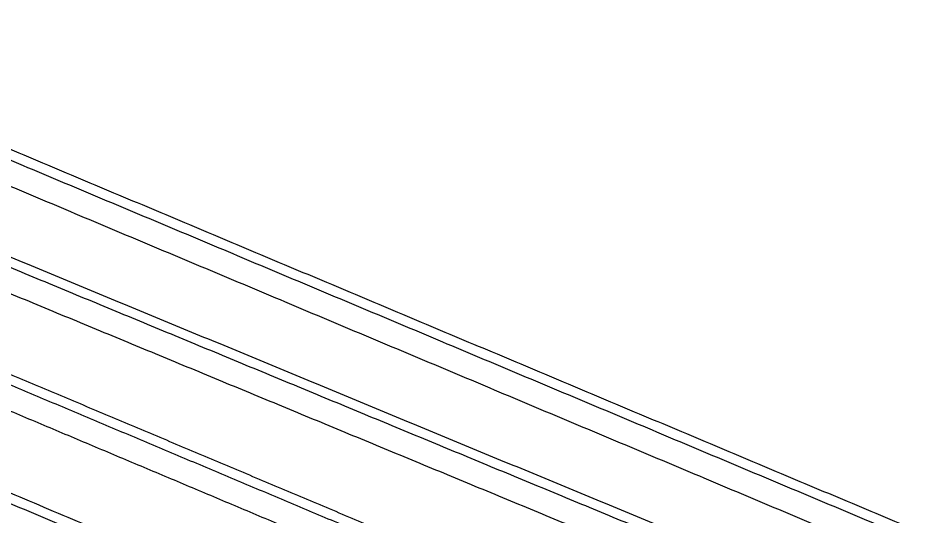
# Model space of a CAD drawing. Header units: millimetres. Extents: x 507.9 to 541, y 40.2 to 69.3.
# Drawn here: x 516.027 to 517.492, y 49.999 to 50.817 of the extents above; entities that cross this region are included whole.
import ezdxf

# ---------------------------------------------------------------- set-up
doc = ezdxf.new("R2010")
doc.units = ezdxf.units.MM
doc.layers.add('Make2D$Visible$Curves', color=7, linetype='Continuous', true_color=0x000000)

msp = doc.modelspace()

# ---------------------------------------------------------------- linework, layer by layer
at = {"layer": 'Make2D$Visible$Curves', "color": 18, "lineweight": -3, "true_color": 0x000000}
for points in [[(517.49195, 49.98068), (516.49654, 50.399), (515.50113, 50.81731)], [(515.50011, 50.80021), (516.47997, 50.38855), (517.45984, 49.97688)], [(515.49367, 50.75994), (516.47353, 50.34827), (517.4534, 49.93661)], [(515.50179, 50.63723), (516.34591, 50.28795), (517.19004, 49.93866)], [(517.16147, 49.93283), (516.33155, 50.27636), (515.50163, 50.61988)], [(517.15512, 49.89256), (516.3252, 50.23608), (515.49528, 50.5796)], [(515.50494, 50.44692), (516.17696, 50.16411), (516.84898, 49.8813)], [(516.82022, 49.87564), (516.16237, 50.15261), (515.50452, 50.42957)], [(516.77267, 49.85271), (516.13537, 50.12102), (515.49808, 50.38933)], [(515.50248, 50.25315), (516.00693, 50.04086), (516.51137, 49.82857)], [(516.48261, 49.82292), (515.99233, 50.02936), (515.50206, 50.2358)], [(516.47617, 49.78268), (515.98589, 49.98912), (515.49562, 50.19557)]]:
    msp.add_open_spline(points, degree=2, dxfattribs=at)

doc.saveas('drawing.dxf')
